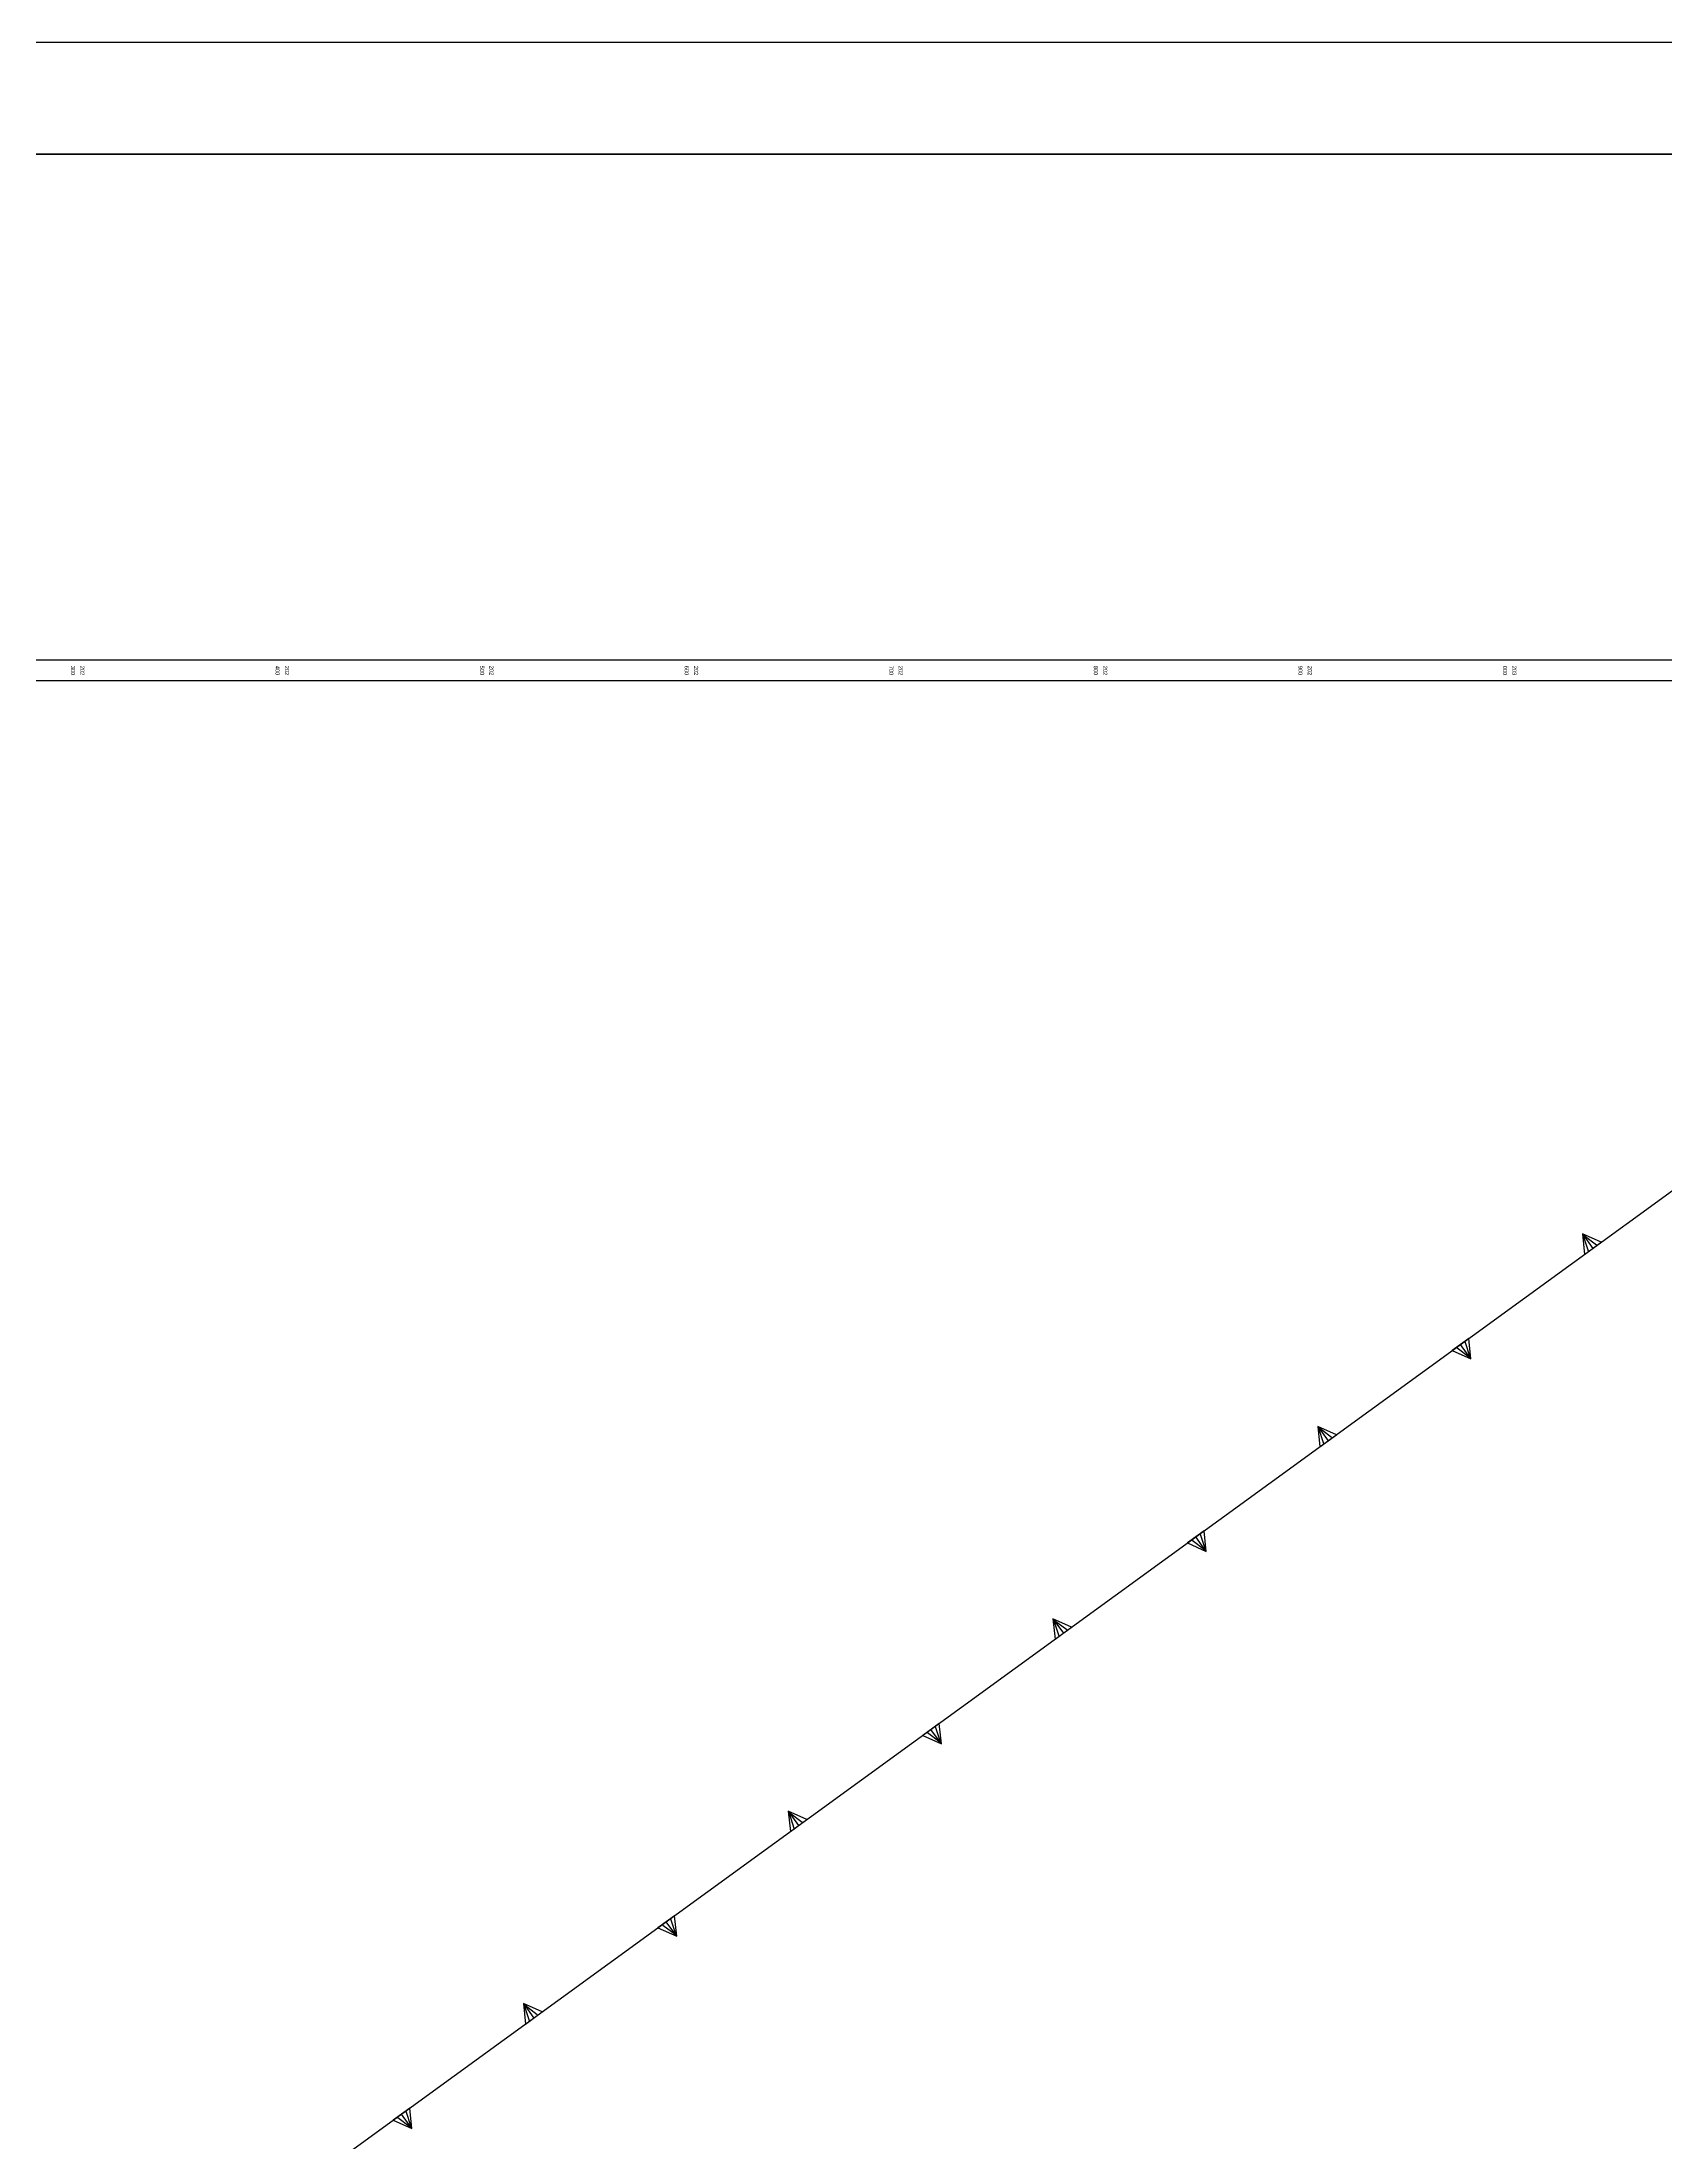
# Model space of a CAD drawing. Header units: metres. Extents: x 196582 to 208442, y 561446 to 572119.
# Drawn here: x 202283 to 203077, y 565072 to 566098 of the extents above; entities that cross this region are included whole.
import ezdxf
from ezdxf.enums import TextEntityAlignment as Align

# ---------------------------------------------------------------- set-up
doc = ezdxf.new("R2010")
doc.units = ezdxf.units.M
doc.header["$MEASUREMENT"] = 0
for name, color, linetype in [('C1600', 6, 'Continuous'), ('C1602', 130, 'Continuous'), ('C1650PLT', 7, 'Continuous'), ('FRAMEM_BORDER', 251, 'Continuous'), ('FRAMEM_NAME', 251, 'Continuous'), ('M1200', 7, 'Continuous'), ('M1202', 7, 'Continuous'), ('M1300', 7, 'Continuous')]:
    doc.layers.add(name, color=color, linetype=linetype)
doc.styles.add('FRAMEM_1', font='txt', dxfattribs={"width": 0.8})
doc.styles.add('TRHEBTXT', font='simpheb')
picture_1 = doc.add_image_def('image1.ecw', size_in_pixel=(118525, 46520))

# ---------------------------------------------------------------- blocks, each defined once
blk = doc.blocks.new('FRAMEM_BORDER')
at = {"layer": 'FRAMEM_BORDER'}
blk.add_lwpolyline([(0, 0), (0, 1), (1, 1), (1, 0)], close=True, dxfattribs=at)
at = {"layer": 'FRAMEM_NAME', "style": 'FRAMEM_1', "width": 0.8}
blk.add_attdef('NUMBER', text='', height=0.2, dxfattribs=at).set_placement((0.5, 0.5), align=Align.MIDDLE)
blk = doc.blocks.new('GUSHMARK')
for p, q in [((-0.02, 0.77), (-0.26, 0.03)), ((0, 0.87), (0, 0)), ((0.02, 0.76), (0.24, 0.04))]:
    blk.add_line(p, q)
at = {"layer": 'C1650PLT'}
blk.add_lwpolyline([(0.5, 0), (0, 0.87), (-0.5, 0)], close=True, dxfattribs=at)
blk = doc.blocks.new('ANOT101')
blk.add_blockref('GUSHMARK', (0, 0))

msp = doc.modelspace()

# ---------------------------------------------------------------- linework, layer by layer
msp.add_lwpolyline([(196620.73, 561796.72), (204890.8, 561796.72), (204890.8, 566043.58), (196620.73, 566043.58)], close=True)
at = {"layer": 'C1600'}
msp.add_lwpolyline([(204036.53, 564596.77), (203655.03, 564366), (203590.98, 564330.44), (203504.68, 564278.87), (203233.32, 564134.53), (203198.38, 564115.94), (203078.75, 564049.63), (202901.75, 563951.53), (202855.32, 564042.62), (202815.17, 564121.4), (202621.39, 564501.56), (202360.28, 565013.83), (203429.27, 565790.78)], dxfattribs=at)
at = {"layer": 'C1602'}
msp.add_lwpolyline([(204036.53, 564596.77), (203655.03, 564366), (203590.98, 564330.44), (203504.68, 564278.87), (203233.32, 564134.53), (202815.17, 564121.4), (202621.39, 564501.56), (202360.28, 565013.83), (203429.27, 565790.78)], dxfattribs=at)
at = {"layer": 'M1200'}
msp.add_lwpolyline([(196591.8, 563548.29), (204032.4, 563548.29), (204032.4, 565786.08), (196591.8, 565786.08), (196591.8, 563548.29)], close=True, dxfattribs=at)
at = {"layer": 'M1300'}
msp.add_lwpolyline([(196581.8, 563538.29), (204042.4, 563538.29), (204042.4, 565796.08), (196581.8, 565796.08), (196581.8, 563538.29)], close=True, dxfattribs=at)

# ---------------------------------------------------------------- block references
at = {"layer": 'C1600', "xscale": 10, "yscale": 10, "zscale": 10}
for p, rotation in [((203040.99, 565508.58), 36.01001964012954), ((202976.27, 565461.54), 216.0100196401296), ((202911.56, 565414.51), 36.01001964012954), ((202846.85, 565367.47), 216.0100196401296), ((202782.14, 565320.44), 36.01001964012954), ((202717.42, 565273.4), 216.0100196401296), ((202652.71, 565226.37), 36.01001964012954), ((202588, 565179.34), 216.0100196401296), ((202523.28, 565132.3), 36.01001964012954), ((202458.57, 565085.27), 216.0100196401296)]:
    msp.add_blockref('ANOT101', p, dxfattribs=dict(at, rotation=rotation))
at = {"layer": 'FRAMEM_BORDER', "xscale": 8270.07354543102, "yscale": 4246.860437281429}
msp.add_blockref('FRAMEM_BORDER', (196620.73, 561796.72), dxfattribs=at)

# ---------------------------------------------------------------- texts
at = {"layer": 'M1202', "style": 'TRHEBTXT'}
for s, p in [('300', (202299, 565791.08)), ('400', (202399, 565791.08)), ('500', (202499, 565791.08)), ('600', (202599, 565791.08)), ('700', (202699, 565791.08)), ('800', (202799, 565791.08)), ('900', (202899, 565791.08)), ('000', (202999, 565791.08))]:
    msp.add_text(s, height=2, rotation=270, dxfattribs=at).set_placement(p, align=Align.TOP_CENTER)
for s, p in [('202', (202301, 565791.08)), ('202', (202401, 565791.08)), ('202', (202501, 565791.08)), ('202', (202601, 565791.08)), ('202', (202701, 565791.08)), ('202', (202801, 565791.08)), ('202', (202901, 565791.08)), ('203', (203001, 565791.08))]:
    msp.add_text(s, height=2, rotation=270, dxfattribs=at).set_placement(p, align=Align.BOTTOM_CENTER)

# ---------------------------------------------------------------- pictures from other files: only their frames are drawn
image = msp.add_image(picture_1, insert=(196589.83, 561446.34), size_in_units=(11852.5, 4652))
image.dxf.flags = 7

doc.saveas('drawing.dxf')
